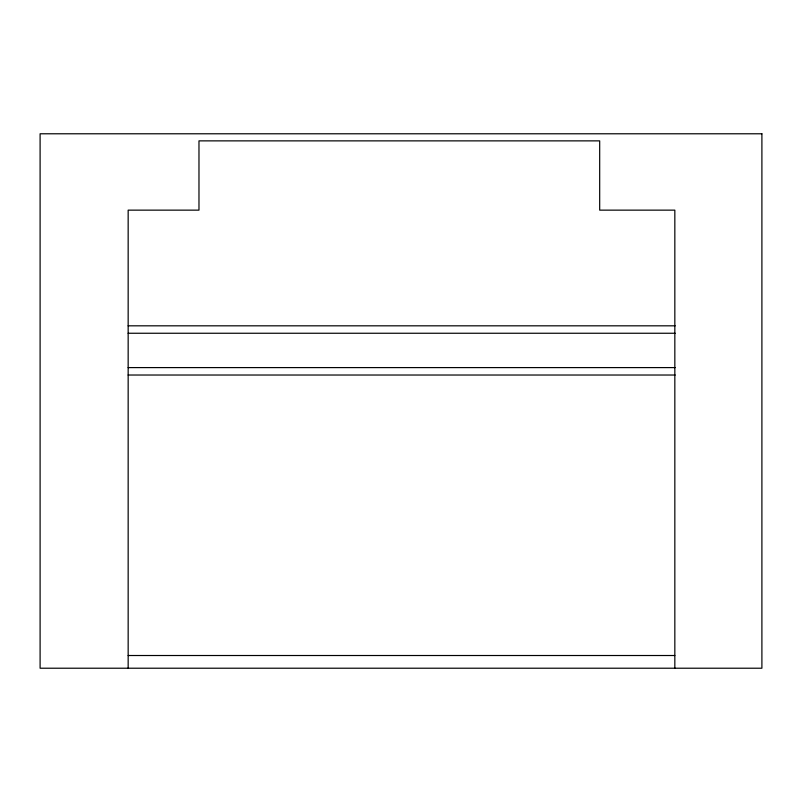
<?xml version="1.0" encoding="UTF-8"?>
<svg xmlns="http://www.w3.org/2000/svg" width="802" height="802" viewBox="0 0 802 802"><rect width="100%" height="100%" fill="white"/><g stroke="black" fill="none" stroke-linecap="round" stroke-linejoin="round"><path stroke-width="1.2" d="M128.13 325.823L675.174 325.823M128.13 333.251L675.174 333.251M128.13 367.597L675.174 367.597M128.13 375.025L675.174 375.025M128.16 655.515L674.833 655.515M674.833 668.216L674.833 210.144L599.685 210.144L599.685 140.871L198.976 140.871L198.976 210.144L128.16 210.144L128.16 668.216M761.9 133.784L40.1 133.784L40.1 668.216L761.9 668.216L761.9 133.784"/></g></svg>
